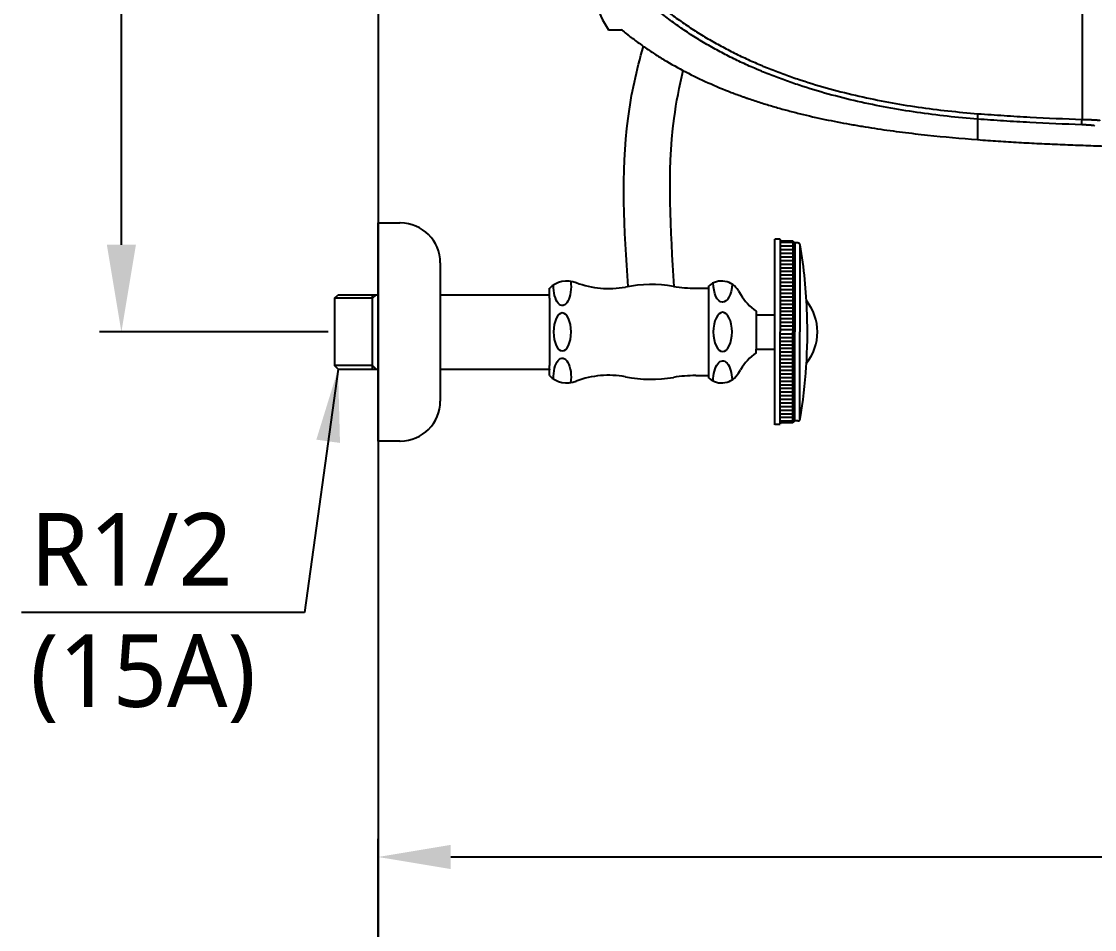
# Model space of a CAD drawing. Extents: x 8541 to 14664, y -60 to 2468.
# Drawn here: x 11930.4 to 12225.6, y 1273.1 to 1522.8 of the extents above; entities that cross this region are included whole.
import ezdxf

# ---------------------------------------------------------------- set-up
doc = ezdxf.new("R2010")
doc.units = 0
doc.header["$LTSCALE"] = 20
doc.header["$MEASUREMENT"] = 0
doc.layers.get('0').update_dxf_attribs({"linetype": 'CONTINUOUS'})
doc.layers.get('DEFPOINTS').update_dxf_attribs({"linetype": 'CONTINUOUS'})
for name, color, linetype in [('1', 7, 'CONTINUOUS'), ('2', 2, 'CONTINUOUS'), ('4', 4, 'CONTINUOUS'), ('6', 6, 'CONTINUOUS')]:
    doc.layers.add(name, color=color, linetype=linetype)
doc.styles.add('ROMANS', font='NanumGothic.ttf', dxfattribs={"height": 10.144927})
doc.styles.get("Standard").update_dxf_attribs({"font": 'NanumGothic.ttf'})
doc.dimstyles.get("Standard").update_dxf_attribs({"dimtxt": 2.7, "dimasz": 2.5, "dimexe": 1.5, "dimexo": 1.5, "dimgap": 1.5, "dimtad": 1, "dimdec": 0, "dimlfac": 10, "dimzin": 0, "dimdsep": 46, "dimtxsty": 'Standard', "dimcen": 0, "dimclrt": 2, "dimadec": 0, "dimazin": 0, "dimtfac": 1, "dimtdec": 0, "dimtmove": 0, "dimatfit": 3, "dimfxl": 0, "dimtolj": 1, "dimtzin": 0, "dimarcsym": 0})

# ---------------------------------------------------------------- blocks, each defined once
blk = doc.blocks.new('*D26')
at = {"layer": '1', "color": 3, "lineweight": -2}
for p, q in [((12028.5, 1204.2), (12028.5, 1298)), ((12748.5, 1065.55), (12748.5, 1298)), ((12048.5, 1293), (12728.5, 1293))]:
    blk.add_line(p, q, dxfattribs=at)
at = {"layer": '1', "color": 3}
for points in [[(12048.5, 1296.33), (12048.5, 1289.67), (12028.5, 1293)], [(12728.5, 1296.33), (12728.5, 1289.67), (12748.5, 1293)]]:
    blk.add_solid(points, dxfattribs=at)
at = {"layer": 'DEFPOINTS', "color": 0}
for p in [(12748.5, 1293), (12028.5, 1202.7), (12748.5, 1064.05)]:
    blk.add_point(p, dxfattribs=at)
at = {"layer": '1', "color": 2, "insert": (12388.5, 1316.56), "char_height": 25, "attachment_point": 5}
blk.add_mtext('\\A1;{\\fNanumGothic|b0|i0|c129|p50;720}', dxfattribs=at)
blk = doc.blocks.new('*D16')
at = {"color": 3, "lineweight": -2}
for p, q in [((12028.66, 1687.37), (11951.89, 1687.37)), ((11957.89, 1663.37), (11957.89, 1587.43)), ((11957.89, 1461.37), (11957.89, 1537.3)), ((12014.82, 1437.37), (11951.89, 1437.37))]:
    blk.add_line(p, q, dxfattribs=at)
at = {"color": 3}
for points in [[(11953.89, 1663.37), (11961.89, 1663.37), (11957.89, 1687.37)], [(11953.89, 1461.37), (11961.89, 1461.37), (11957.89, 1437.37)]]:
    blk.add_solid(points, dxfattribs=at)
at = {"layer": 'DEFPOINTS', "color": 0}
for p in [(12030.46, 1687.37), (11957.89, 1437.37), (12016.62, 1437.37)]:
    blk.add_point(p, dxfattribs=at)
at = {"color": 2, "insert": (11957.89, 1562.37), "char_height": 24, "attachment_point": 5}
blk.add_mtext('\\A1;{\\fNanumGothic|b0|i0|c129|p50;250}', dxfattribs=at)

msp = doc.modelspace()

# ---------------------------------------------------------------- linework, layer by layer
at = {"color": 7, "linetype": 'Continuous'}
msp.add_line((12091.93, 1520.48), (12095.43, 1520.48), dxfattribs=at)
msp.add_arc((12110.35, 1533.45), 22.53, 193.4208, 215.1631)
msp.add_ellipse((12222.16, 1495.83), major_axis=(-0.05, -1.5), ratio=0.00001, start_param=0.049886, end_param=1.570771, dxfattribs=at)
for points, knots in [([(12193.45, 1495.9), (12190.65, 1496.12), (12187.87, 1496.38), (12182.32, 1496.99), (12179.55, 1497.34), (12174.05, 1498.14), (12171.31, 1498.59), (12165.85, 1499.6), (12163.13, 1500.16), (12157.72, 1501.39), (12155.03, 1502.06), (12149.67, 1503.54), (12147.01, 1504.34), (12143.04, 1505.65), (12141.72, 1506.1), (12139.09, 1507.05), (12137.77, 1507.54), (12135.81, 1508.31), (12134.84, 1508.7), (12133.86, 1509.11), (12133.37, 1509.31), (12133.21, 1509.38), (12132.89, 1509.52), (12131.43, 1510.14), (12129.98, 1510.78), (12127.44, 1511.97), (12124.92, 1513.19), (12121.22, 1515.15), (12118.8, 1516.54), (12116.4, 1517.98), (12115.22, 1518.72), (12112.88, 1520.25), (12111.73, 1521.04), (12109.45, 1522.66), (12108.32, 1523.5), (12106.66, 1524.79), (12105.83, 1525.45), (12104.88, 1526.23), (12104.47, 1526.57), (12104.2, 1526.8), (12104.07, 1526.91), (12102.86, 1527.94), (12101.81, 1528.88), (12099.75, 1530.79), (12098.75, 1531.76), (12096.8, 1533.76), (12095.85, 1534.77), (12094, 1536.85), (12093.11, 1537.9), (12091.36, 1540.06), (12090.51, 1541.16), (12088.87, 1543.4), (12088.07, 1544.54), (12086.92, 1546.29), (12086.54, 1546.87), (12085.8, 1548.06), (12085.43, 1548.65), (12084.72, 1549.86), (12084.36, 1550.47), (12083.67, 1551.69), (12083.33, 1552.3), (12082.91, 1553.08), (12082.83, 1553.24), (12082.66, 1553.55), (12082.58, 1553.7), (12082.33, 1554.17), (12081.84, 1555.11), (12081.36, 1556.05), (12080.42, 1557.94), (12079.82, 1559.21), (12078.66, 1561.75), (12078.1, 1563.04), (12076.48, 1566.9), (12075.49, 1569.51), (12073.62, 1574.76), (12072.76, 1577.41), (12071.14, 1582.75), (12070.4, 1585.43), (12069, 1590.85), (12068.36, 1593.57), (12067.6, 1596.99), (12067.38, 1598.02), (12067.17, 1599.05), (12067.02, 1599.74), (12066.95, 1600.08), (12066.61, 1601.8), (12066.34, 1603.18), (12065.56, 1607.31), (12065.09, 1610.06), (12064.21, 1615.57), (12063.8, 1618.32), (12062.68, 1626.59), (12062.06, 1632.1), (12061.26, 1640.38), (12061.02, 1643.13), (12060.59, 1648.65), (12060.4, 1651.41), (12059.89, 1659.69), (12059.41, 1670.74), (12059.27, 1681.79), (12059.27, 1692.85), (12059.34, 1698.38), (12059.65, 1709.44), (12059.89, 1714.98), (12060.39, 1723.28), (12060.58, 1726.05), (12061.02, 1731.59), (12061.26, 1734.36), (12061.79, 1739.9), (12062.08, 1742.67), (12062.56, 1746.83), (12062.73, 1748.21), (12063.07, 1750.98), (12063.25, 1752.37), (12064.2, 1759.3), (12065.07, 1764.82), (12066.62, 1773.04), (12067.17, 1775.77), (12068.37, 1781.22), (12069.01, 1783.93), (12070.4, 1789.33), (12071.15, 1792.02), (12072.77, 1797.36), (12073.64, 1800.02), (12074.69, 1803), (12074.81, 1803.33), (12075.05, 1803.99), (12075.17, 1804.31), (12075.53, 1805.3), (12076.28, 1807.27), (12077.06, 1809.21), (12078.68, 1813.08), (12079.83, 1815.61), (12081.38, 1818.73), (12081.69, 1819.35), (12082.33, 1820.58), (12082.66, 1821.2), (12083.65, 1823.03), (12084.34, 1824.24), (12085.41, 1826.04), (12085.77, 1826.63), (12086.51, 1827.81), (12086.89, 1828.4), (12088.04, 1830.15), (12088.84, 1831.3), (12090.09, 1833), (12090.51, 1833.56), (12091.05, 1834.26), (12091.16, 1834.4), (12091.37, 1834.68), (12091.7, 1835.1), (12092.91, 1836.61), (12094.05, 1837.94), (12095.91, 1840.02), (12096.86, 1841.04), (12098.8, 1843.03), (12099.8, 1843.99), (12101.83, 1845.88), (12102.87, 1846.8), (12104.98, 1848.6), (12106.05, 1849.47), (12108.24, 1851.18), (12109.36, 1852.01), (12111.63, 1853.63), (12112.78, 1854.42), (12114.53, 1855.57), (12115.42, 1856.14), (12116.46, 1856.79), (12116.91, 1857.06), (12117.21, 1857.24), (12117.36, 1857.34), (12118.72, 1858.15), (12119.94, 1858.85), (12122.39, 1860.21), (12124.86, 1861.51), (12127.36, 1862.73), (12131.14, 1864.5), (12133.69, 1865.59), (12138.85, 1867.62), (12141.46, 1868.57), (12146.74, 1870.32), (12149.4, 1871.13), (12153.43, 1872.24), (12154.78, 1872.6), (12156.82, 1873.11), (12157.5, 1873.28), (12158.52, 1873.52), (12158.86, 1873.61), (12159.54, 1873.76), (12161.25, 1874.16), (12162.96, 1874.53), (12165.02, 1874.96), (12165.71, 1875.09), (12167.08, 1875.36), (12167.77, 1875.49), (12171.21, 1876.13), (12173.98, 1876.59), (12179.51, 1877.39), (12182.29, 1877.75), (12186.47, 1878.21), (12187.86, 1878.35), (12190.65, 1878.61), (12192.05, 1878.73), (12193.44, 1878.84)], [0, 0, 0, 0, 0.015625, 0.015625, 0.03125, 0.03125, 0.046875, 0.046875, 0.0625, 0.0625, 0.078125, 0.078125, 0.09375, 0.09375, 0.101562, 0.101562, 0.109375, 0.109375, 0.113281, 0.115234, 0.115234, 0.116211, 0.116211, 0.117187, 0.125, 0.125, 0.132812, 0.140625, 0.148437, 0.148437, 0.15625, 0.15625, 0.164062, 0.164062, 0.171875, 0.171875, 0.175781, 0.177734, 0.178711, 0.178711, 0.179687, 0.179687, 0.1875, 0.1875, 0.195312, 0.195312, 0.203125, 0.203125, 0.210937, 0.210937, 0.21875, 0.21875, 0.226562, 0.226562, 0.230469, 0.230469, 0.234375, 0.234375, 0.238281, 0.238281, 0.242187, 0.242187, 0.243164, 0.243164, 0.244141, 0.244141, 0.246094, 0.25, 0.25, 0.257812, 0.257812, 0.265625, 0.265625, 0.28125, 0.28125, 0.296875, 0.296875, 0.3125, 0.3125, 0.328125, 0.328125, 0.332031, 0.333984, 0.333984, 0.335937, 0.335937, 0.34375, 0.34375, 0.359375, 0.359375, 0.375, 0.375, 0.40625, 0.40625, 0.421875, 0.421875, 0.4375, 0.4375, 0.46875, 0.5, 0.5, 0.53125, 0.53125, 0.5625, 0.5625, 0.578125, 0.578125, 0.59375, 0.59375, 0.609375, 0.609375, 0.617187, 0.617187, 0.625, 0.625, 0.65625, 0.65625, 0.671875, 0.671875, 0.6875, 0.6875, 0.703125, 0.703125, 0.71875, 0.71875, 0.720703, 0.720703, 0.722656, 0.722656, 0.726562, 0.734375, 0.734375, 0.75, 0.75, 0.753906, 0.753906, 0.757812, 0.757812, 0.765625, 0.765625, 0.769531, 0.769531, 0.773437, 0.773437, 0.78125, 0.78125, 0.785156, 0.785156, 0.786133, 0.786133, 0.787109, 0.789062, 0.796875, 0.796875, 0.804687, 0.804687, 0.8125, 0.8125, 0.820312, 0.820312, 0.828125, 0.828125, 0.835937, 0.835937, 0.84375, 0.84375, 0.847656, 0.849609, 0.850586, 0.850586, 0.851562, 0.851562, 0.859375, 0.859375, 0.867187, 0.875, 0.875, 0.890625, 0.890625, 0.90625, 0.90625, 0.921875, 0.921875, 0.929687, 0.929687, 0.933594, 0.933594, 0.935547, 0.935547, 0.9375, 0.945312, 0.945312, 0.949219, 0.949219, 0.953125, 0.953125, 0.96875, 0.96875, 0.984375, 0.984375, 0.992187, 0.992187, 1, 1, 1, 1]), ([(12193.56, 1877.35), (12190.79, 1877.13), (12188.02, 1876.87), (12182.51, 1876.26), (12179.76, 1875.92), (12174.28, 1875.12), (12171.55, 1874.67), (12166.11, 1873.67), (12163.4, 1873.11), (12158, 1871.88), (12155.31, 1871.21), (12151.29, 1870.1), (12149.96, 1869.71), (12148.29, 1869.21), (12147.96, 1869.11), (12147.29, 1868.9), (12146.3, 1868.59), (12145.31, 1868.27), (12142.01, 1867.17), (12139.4, 1866.23), (12134.24, 1864.2), (12131.7, 1863.11), (12127.94, 1861.35), (12125.45, 1860.14), (12122.99, 1858.84), (12120.56, 1857.49), (12119.36, 1856.8), (12118.01, 1855.99), (12117.86, 1855.9), (12117.56, 1855.71), (12117.12, 1855.44), (12116.08, 1854.8), (12115.21, 1854.23), (12113.47, 1853.09), (12112.33, 1852.31), (12110.08, 1850.7), (12108.98, 1849.87), (12106.81, 1848.18), (12105.74, 1847.31), (12103.65, 1845.52), (12102.63, 1844.61), (12100.62, 1842.73), (12099.64, 1841.77), (12097.71, 1839.79), (12096.77, 1838.78), (12094.93, 1836.71), (12094.04, 1835.64), (12092.94, 1834.28), (12092.73, 1834.01), (12092.4, 1833.6), (12092.3, 1833.46), (12092.08, 1833.18), (12091.55, 1832.49), (12091.03, 1831.79), (12089.8, 1830.1), (12089.01, 1828.96), (12087.5, 1826.64), (12086.77, 1825.46), (12085.37, 1823.08), (12084.7, 1821.88), (12083.39, 1819.45), (12082.76, 1818.22), (12080.94, 1814.51), (12079.8, 1811.99), (12078.21, 1808.15), (12077.44, 1806.22), (12076.71, 1804.26), (12076.41, 1803.45), (12076.35, 1803.28), (12076.23, 1802.96), (12076.06, 1802.47), (12075.88, 1801.97), (12074.85, 1799.02), (12073.99, 1796.38), (12072.4, 1791.08), (12071.67, 1788.41), (12070.3, 1783.06), (12069.67, 1780.37), (12068.49, 1774.97), (12067.95, 1772.26), (12066.94, 1766.82), (12066.23, 1762.73), (12065.5, 1757.94), (12065.16, 1755.54), (12065.01, 1754.51), (12064.92, 1753.82), (12064.87, 1753.47), (12064.46, 1750.38), (12063.78, 1744.88), (12063.2, 1739.39), (12062.68, 1733.9), (12062.44, 1731.15), (12062.02, 1725.66), (12061.83, 1722.91), (12061.33, 1714.68), (12061.1, 1709.19), (12060.79, 1698.23), (12060.72, 1692.74), (12060.72, 1681.78), (12060.79, 1676.3), (12061.1, 1665.34), (12061.34, 1659.87), (12061.84, 1651.66), (12062.03, 1648.92), (12062.45, 1643.45), (12062.69, 1640.72), (12063.48, 1632.51), (12064.09, 1627.05), (12065.2, 1618.85), (12065.6, 1616.12), (12066.47, 1610.66), (12066.93, 1607.93), (12067.7, 1603.83), (12067.96, 1602.47), (12068.3, 1600.76), (12068.37, 1600.42), (12068.51, 1599.74), (12068.73, 1598.72), (12069.53, 1594.98), (12070.32, 1591.6), (12071.7, 1586.23), (12072.43, 1583.56), (12074.02, 1578.27), (12074.87, 1575.64), (12076.71, 1570.43), (12077.69, 1567.84), (12079.28, 1564.01), (12080.38, 1561.46), (12081.57, 1558.95), (12082.49, 1557.07), (12082.96, 1556.14), (12083.53, 1555.05), (12083.77, 1554.59), (12083.94, 1554.28), (12084.02, 1554.12), (12084.76, 1552.74), (12085.45, 1551.52), (12086.51, 1549.72), (12086.87, 1549.13), (12087.6, 1547.95), (12087.98, 1547.37), (12089.11, 1545.64), (12089.9, 1544.5), (12091.52, 1542.27), (12092.36, 1541.18), (12094.08, 1539.04), (12094.97, 1537.99), (12096.8, 1535.93), (12097.74, 1534.92), (12099.67, 1532.94), (12100.66, 1531.97), (12102.69, 1530.07), (12103.73, 1529.15), (12104.93, 1528.13), (12105.07, 1528.01), (12105.33, 1527.79), (12105.47, 1527.67), (12105.87, 1527.34), (12106.68, 1526.67), (12107.5, 1526.02), (12109.15, 1524.73), (12110.27, 1523.9), (12112.53, 1522.29), (12113.67, 1521.51), (12115.99, 1520), (12117.16, 1519.26), (12119.54, 1517.84), (12121.93, 1516.46), (12125.61, 1514.52), (12128.11, 1513.3), (12130.63, 1512.13), (12131.9, 1511.56), (12133.35, 1510.94), (12133.51, 1510.88), (12133.83, 1510.74), (12133.99, 1510.67), (12134.48, 1510.47), (12135.44, 1510.07), (12136.41, 1509.68), (12138.36, 1508.92), (12139.66, 1508.43), (12142.27, 1507.49), (12143.57, 1507.04), (12147.51, 1505.75), (12150.15, 1504.95), (12155.47, 1503.49), (12158.13, 1502.83), (12163.5, 1501.61), (12166.2, 1501.06), (12171.61, 1500.06), (12174.33, 1499.62), (12179.79, 1498.82), (12182.53, 1498.47), (12188.03, 1497.87), (12190.79, 1497.61), (12193.56, 1497.39)], [0, 0, 0, 0, 0.015625, 0.015625, 0.03125, 0.03125, 0.046875, 0.046875, 0.0625, 0.0625, 0.078125, 0.078125, 0.085938, 0.085938, 0.087891, 0.087891, 0.089844, 0.09375, 0.09375, 0.109375, 0.109375, 0.125, 0.125, 0.132812, 0.140625, 0.140625, 0.148437, 0.148437, 0.149414, 0.149414, 0.150391, 0.152344, 0.15625, 0.15625, 0.164062, 0.164062, 0.171875, 0.171875, 0.179687, 0.179687, 0.1875, 0.1875, 0.195312, 0.195312, 0.203125, 0.203125, 0.210938, 0.210938, 0.212891, 0.212891, 0.213867, 0.213867, 0.214844, 0.21875, 0.21875, 0.226563, 0.226563, 0.234375, 0.234375, 0.242188, 0.242188, 0.25, 0.25, 0.265625, 0.265625, 0.273438, 0.277344, 0.277344, 0.27832, 0.27832, 0.279297, 0.28125, 0.28125, 0.296875, 0.296875, 0.3125, 0.3125, 0.328125, 0.328125, 0.34375, 0.34375, 0.359375, 0.367188, 0.371094, 0.373047, 0.373047, 0.375, 0.375, 0.390625, 0.40625, 0.40625, 0.421875, 0.421875, 0.4375, 0.4375, 0.46875, 0.46875, 0.5, 0.5, 0.53125, 0.53125, 0.5625, 0.5625, 0.578125, 0.578125, 0.59375, 0.59375, 0.625, 0.625, 0.640625, 0.640625, 0.65625, 0.65625, 0.664063, 0.664063, 0.666016, 0.666016, 0.667969, 0.671875, 0.6875, 0.6875, 0.703125, 0.703125, 0.71875, 0.71875, 0.734375, 0.734375, 0.742188, 0.75, 0.75, 0.753906, 0.755859, 0.756836, 0.756836, 0.757813, 0.757813, 0.765625, 0.765625, 0.769531, 0.769531, 0.773438, 0.773438, 0.78125, 0.78125, 0.789063, 0.789063, 0.796875, 0.796875, 0.804688, 0.804688, 0.8125, 0.8125, 0.820313, 0.820313, 0.821289, 0.821289, 0.822266, 0.822266, 0.824219, 0.828125, 0.828125, 0.835938, 0.835938, 0.84375, 0.84375, 0.851563, 0.851563, 0.859375, 0.867188, 0.875, 0.875, 0.882813, 0.882813, 0.883789, 0.883789, 0.884766, 0.884766, 0.886719, 0.890625, 0.890625, 0.898438, 0.898438, 0.90625, 0.90625, 0.921875, 0.921875, 0.9375, 0.9375, 0.953125, 0.953125, 0.96875, 0.96875, 0.984375, 0.984375, 1, 1, 1, 1]), ([(12095.41, 1520.55), (12095.55, 1520.43), (12095.7, 1520.31), (12096.29, 1519.82), (12096.74, 1519.46), (12097.43, 1518.92), (12097.66, 1518.74), (12098.11, 1518.39), (12099.26, 1517.51), (12100.43, 1516.65), (12102.32, 1515.33), (12103.27, 1514.69), (12105.19, 1513.44), (12106.16, 1512.83), (12109.1, 1511.05), (12111.1, 1509.94), (12115.16, 1507.83), (12117.22, 1506.84), (12121.41, 1504.97), (12123.53, 1504.09), (12126.76, 1502.85), (12127.84, 1502.45), (12129.2, 1501.97), (12129.47, 1501.87), (12130.02, 1501.68), (12130.84, 1501.4), (12132.75, 1500.75), (12134.4, 1500.23), (12136.06, 1499.72), (12136.62, 1499.56), (12137.72, 1499.23), (12138.28, 1499.07), (12139.95, 1498.6), (12141.06, 1498.3), (12143.29, 1497.72), (12144.41, 1497.43), (12147.77, 1496.62), (12150.02, 1496.12), (12154.54, 1495.19), (12156.81, 1494.76), (12159.65, 1494.26), (12160.22, 1494.16), (12161.36, 1493.97), (12161.93, 1493.87), (12163.64, 1493.6), (12164.78, 1493.42), (12168.2, 1492.91), (12170.49, 1492.59), (12175.07, 1492.02), (12177.36, 1491.75), (12184.24, 1491.02), (12188.84, 1490.61), (12193.45, 1490.26)], [0, 0, 0, 0, 0.005355, 0.005355, 0.021932, 0.021932, 0.030221, 0.030221, 0.038509, 0.071664, 0.071664, 0.104819, 0.104819, 0.137974, 0.137974, 0.204284, 0.204284, 0.270593, 0.270593, 0.336903, 0.336903, 0.370058, 0.370058, 0.378347, 0.378347, 0.386635, 0.403213, 0.436368, 0.436368, 0.452945, 0.452945, 0.469522, 0.469522, 0.502677, 0.502677, 0.535832, 0.535832, 0.602142, 0.602142, 0.668452, 0.668452, 0.685029, 0.685029, 0.701606, 0.701606, 0.734761, 0.734761, 0.801071, 0.801071, 0.867381, 0.867381, 1, 1, 1, 1]), ([(12193.44, 1495.9), (12193.45, 1495.9), (12193.45, 1495.92), (12193.45, 1495.96), (12193.45, 1495.99), (12193.46, 1496.07), (12193.46, 1496.12), (12193.47, 1496.23), (12193.48, 1496.29), (12193.49, 1496.43), (12193.49, 1496.51), (12193.5, 1496.67), (12193.51, 1496.75), (12193.52, 1496.93), (12193.53, 1497.02), (12193.55, 1497.2), (12193.55, 1497.3), (12193.56, 1497.39)], [0, 0, 0, 0, 0.125, 0.125, 0.25, 0.25, 0.375, 0.375, 0.5, 0.5, 0.625, 0.625, 0.75, 0.75, 0.875, 0.875, 1, 1, 1, 1]), ([(12193.56, 1497.39), (12195.94, 1497.21), (12198.32, 1497.04), (12203.08, 1496.73), (12205.47, 1496.59), (12212.62, 1496.21), (12217.39, 1496), (12222.16, 1495.83)], [0, 0, 0, 0, 0.25, 0.25, 0.5, 0.5, 1, 1, 1, 1]), ([(12193.44, 1495.9), (12193.44, 1495.89), (12193.45, 1495.88), (12193.45, 1495.86), (12193.45, 1495.82), (12193.45, 1495.77), (12193.45, 1495.71), (12193.45, 1495.64), (12193.45, 1495.58), (12193.44, 1495.52), (12193.44, 1495.47), (12193.44, 1495.42), (12193.44, 1495.36), (12193.44, 1495.29), (12193.44, 1495.22), (12193.44, 1495.15), (12193.44, 1495.08), (12193.44, 1494.99), (12193.44, 1494.87), (12193.44, 1494.72), (12193.44, 1494.53), (12193.44, 1494.27), (12193.44, 1493.93), (12193.44, 1493.52), (12193.44, 1493.1), (12193.44, 1492.68), (12193.44, 1492.26), (12193.44, 1491.85), (12193.44, 1491.53), (12193.44, 1491.27), (12193.44, 1491.07), (12193.44, 1490.87), (12193.44, 1490.72), (12193.44, 1490.61), (12193.44, 1490.5), (12193.45, 1490.38), (12193.45, 1490.29), (12193.45, 1490.26)], [0, 0, 0, 0, 0.00287, 0.005585, 0.014371, 0.023835, 0.032379, 0.044545, 0.060335, 0.067657, 0.076014, 0.085407, 0.095836, 0.1073, 0.119799, 0.133334, 0.143161, 0.15879, 0.180222, 0.207456, 0.240494, 0.279334, 0.34877, 0.420582, 0.49477, 0.571333, 0.645498, 0.718498, 0.790332, 0.816636, 0.853136, 0.899831, 0.918747, 0.936997, 0.954581, 0.98085, 1, 1, 1, 1]), ([(12222.1, 1494.34), (12217.32, 1494.51), (12212.54, 1494.71), (12205.38, 1495.1), (12202.99, 1495.24), (12198.22, 1495.55), (12195.83, 1495.71), (12193.44, 1495.9)], [0, 0, 0, 0, 0.5, 0.5, 0.75, 0.75, 1, 1, 1, 1]), ([(12225.6, 1494.05), (12225.6, 1494.06), (12225.59, 1494.07), (12225.55, 1494.08), (12225.51, 1494.09), (12225.45, 1494.1), (12225.39, 1494.11), (12225.37, 1494.11), (12225.34, 1494.12), (12225.33, 1494.12), (12225.31, 1494.12), (12225.25, 1494.13), (12225.14, 1494.15), (12224.96, 1494.17), (12224.82, 1494.18), (12224.73, 1494.19), (12224.71, 1494.19), (12224.67, 1494.19), (12224.62, 1494.2), (12224.56, 1494.2), (12224.44, 1494.21), (12224.27, 1494.23), (12224.09, 1494.24), (12223.95, 1494.25), (12223.9, 1494.25), (12223.83, 1494.25), (12223.81, 1494.26), (12223.76, 1494.26), (12223.63, 1494.27), (12223.41, 1494.28), (12223.09, 1494.3), (12222.88, 1494.31), (12222.71, 1494.31), (12222.66, 1494.32), (12222.55, 1494.32), (12222.49, 1494.32), (12222.33, 1494.33), (12222.22, 1494.33), (12222.1, 1494.34)], [0, 0, 0, 0, 0.0625, 0.0625, 0.125, 0.1875, 0.1875, 0.21875, 0.21875, 0.234375, 0.234375, 0.25, 0.3125, 0.375, 0.4375, 0.4375, 0.453125, 0.453125, 0.46875, 0.5, 0.5, 0.5625, 0.625, 0.625, 0.65625, 0.65625, 0.671875, 0.671875, 0.6875, 0.75, 0.8125, 0.875, 0.875, 0.90625, 0.90625, 0.9375, 0.9375, 1, 1, 1, 1]), ([(12222.16, 1495.83), (12222.32, 1495.83), (12222.47, 1495.83), (12222.79, 1495.82), (12223.1, 1495.81), (12223.41, 1495.8), (12223.63, 1495.79), (12223.71, 1495.79), (12223.82, 1495.78), (12223.86, 1495.78), (12223.94, 1495.78), (12223.97, 1495.78), (12224.16, 1495.77), (12224.44, 1495.76), (12224.72, 1495.75), (12224.98, 1495.74), (12225.11, 1495.73), (12225.27, 1495.72), (12225.3, 1495.72), (12225.36, 1495.72), (12225.45, 1495.71), (12225.54, 1495.71), (12225.71, 1495.7), (12225.93, 1495.68), (12226.13, 1495.67), (12226.26, 1495.66), (12226.31, 1495.66), (12226.37, 1495.65), (12226.39, 1495.65), (12226.44, 1495.65), (12226.46, 1495.65), (12226.56, 1495.64), (12226.7, 1495.63), (12226.82, 1495.61), (12226.93, 1495.6), (12226.97, 1495.59), (12227.03, 1495.58), (12227.05, 1495.58), (12227.08, 1495.57), (12227.09, 1495.57), (12227.13, 1495.56), (12227.14, 1495.56), (12227.15, 1495.55)], [0, 0, 0, 0, 0.0625, 0.0625, 0.125, 0.1875, 0.1875, 0.21875, 0.21875, 0.234375, 0.234375, 0.25, 0.25, 0.3125, 0.375, 0.375, 0.4375, 0.4375, 0.453125, 0.453125, 0.46875, 0.5, 0.5, 0.5625, 0.625, 0.625, 0.65625, 0.65625, 0.671875, 0.671875, 0.6875, 0.6875, 0.75, 0.8125, 0.8125, 0.875, 0.875, 0.90625, 0.90625, 0.9375, 0.9375, 1, 1, 1, 1]), ([(12193.45, 1490.26), (12195.33, 1490.11), (12197.22, 1489.98), (12200.99, 1489.72), (12204.77, 1489.49), (12208.55, 1489.29), (12212.33, 1489.1), (12214.22, 1489.02), (12218, 1488.86), (12219.89, 1488.79), (12223.67, 1488.65), (12225.56, 1488.59), (12231.23, 1488.42), (12235.01, 1488.33), (12238.8, 1488.25)], [0, 0, 0, 0, 0.125, 0.125, 0.25, 0.375, 0.375, 0.5, 0.5, 0.625, 0.625, 0.75, 0.75, 1, 1, 1, 1])]:
    msp.add_open_spline(points, degree=3, knots=knots, dxfattribs=at)
msp.add_open_spline([(12222.16, 1530.61), (12222.16, 1519.02), (12222.16, 1507.42), (12222.16, 1495.83)], degree=3, dxfattribs=at)
at = {"layer": '4'}
for p, q in [((12028.5, 1467.37), (12034.5, 1467.37)), ((12028.5, 1407.37), (12028.5, 1467.37)), ((12139.12, 1462.87), (12137.62, 1462.87)), ((12137.62, 1461.87), (12137.62, 1462.87)), ((12137.62, 1437.37), (12137.62, 1461.87)), ((12139.12, 1462.67), (12139.12, 1462.87)), ((12139.12, 1462.67), (12139.12, 1437.37)), ((12142.62, 1461.96), (12139.12, 1461.96)), ((12142.62, 1462.37), (12139.42, 1462.37)), ((12143.12, 1461.87), (12142.62, 1462.37)), ((12142.62, 1462.37), (12142.62, 1437.37)), ((12143.95, 1461.87), (12143.12, 1461.87)), ((12143.12, 1461.87), (12143.12, 1437.37)), ((12144.54, 1461.37), (12144.54, 1437.37)), ((12142.62, 1460.96), (12139.12, 1460.96)), ((12142.62, 1459.96), (12139.12, 1459.96)), ((12142.62, 1458.96), (12139.12, 1458.96)), ((12045.62, 1456.37), (12045.62, 1418.37)), ((12142.62, 1457.96), (12139.12, 1457.96)), ((12142.62, 1456.96), (12139.12, 1456.96)), ((12142.62, 1455.96), (12139.12, 1455.96)), ((12142.62, 1454.96), (12139.12, 1454.96)), ((12142.62, 1453.96), (12139.12, 1453.96)), ((12142.62, 1452.96), (12139.12, 1452.96)), ((12119.54, 1449.37), (12119.54, 1450.09)), ((12142.62, 1451.96), (12139.12, 1451.96)), ((12142.62, 1450.96), (12139.12, 1450.96)), ((12142.62, 1449.96), (12139.12, 1449.96)), ((12016.5, 1446.62), (12017.5, 1447.62)), ((12027, 1446.62), (12016.5, 1446.62)), ((12016.62, 1428.12), (12016.62, 1446.62)), ((12017.5, 1447.62), (12028.5, 1447.62)), ((12027, 1427.12), (12027, 1447.62)), ((12027, 1446.62), (12028, 1447.62)), ((12028.5, 1447), (12028.5, 1427.74)), ((12045.62, 1447.62), (12075.62, 1447.62)), ((12075.62, 1446.62), (12075.62, 1449.37)), ((12075.62, 1446.62), (12075.62, 1428.12)), ((12115.91, 1449.4), (12119.54, 1449.4)), ((12118.62, 1449.37), (12119.54, 1449.37)), ((12119.54, 1425.37), (12119.54, 1449.37)), ((12127.65, 1448.69), (12128.2, 1447.73)), ((12142.62, 1448.96), (12139.12, 1448.96)), ((12142.62, 1447.96), (12139.12, 1447.96)), ((12142.62, 1446.96), (12139.12, 1446.96)), ((12142.62, 1445.96), (12139.12, 1445.96)), ((12142.62, 1444.96), (12139.12, 1444.96)), ((12142.62, 1443.96), (12139.12, 1443.96)), ((12132.54, 1443.1), (12132.54, 1442.12)), ((12132.54, 1442.12), (12132.54, 1432.62)), ((12132.54, 1442.12), (12137.62, 1442.12)), ((12142.62, 1442.96), (12139.12, 1442.96)), ((12142.62, 1441.96), (12139.12, 1441.96)), ((12142.62, 1440.96), (12139.12, 1440.96)), ((12142.62, 1439.96), (12139.12, 1439.96)), ((12142.62, 1438.96), (12139.12, 1438.96)), ((12142.62, 1437.96), (12139.12, 1437.96)), ((12137.62, 1411.87), (12137.62, 1437.37)), ((12139.12, 1412.07), (12139.12, 1437.37)), ((12142.62, 1436.78), (12139.12, 1436.78)), ((12142.62, 1435.78), (12139.12, 1435.78)), ((12142.62, 1434.78), (12139.12, 1434.78)), ((12142.62, 1412.37), (12142.62, 1437.37)), ((12143.12, 1412.87), (12143.12, 1437.37)), ((12144.54, 1413.37), (12144.54, 1437.37)), ((12132.54, 1432.62), (12137.62, 1432.62)), ((12132.54, 1431.64), (12132.54, 1432.62)), ((12142.62, 1433.78), (12139.12, 1433.78)), ((12142.62, 1432.78), (12139.12, 1432.78)), ((12142.62, 1431.78), (12139.12, 1431.78)), ((12142.62, 1430.78), (12139.12, 1430.78)), ((12142.62, 1429.78), (12139.12, 1429.78)), ((12142.62, 1428.78), (12139.12, 1428.78)), ((12017.5, 1427.12), (12016.5, 1428.12)), ((12027, 1428.12), (12016.5, 1428.12)), ((12017.5, 1427.12), (12028.5, 1427.12)), ((12028, 1427.12), (12027, 1428.12)), ((12045.62, 1427.12), (12075.62, 1427.12)), ((12075.62, 1425.37), (12075.62, 1428.12)), ((12075.62, 1427.12), (12075.62, 1426.94)), ((12075.62, 1425.37), (12075.62, 1426.94)), ((12127.65, 1426.05), (12128.2, 1427)), ((12142.62, 1427.78), (12139.12, 1427.78)), ((12142.62, 1426.78), (12139.12, 1426.78)), ((12115.91, 1425.37), (12119.54, 1425.37)), ((12119.54, 1424.65), (12119.54, 1425.37)), ((12142.62, 1425.78), (12139.12, 1425.78)), ((12142.62, 1424.78), (12139.12, 1424.78)), ((12142.62, 1423.78), (12139.12, 1423.78)), ((12142.62, 1422.78), (12139.12, 1422.78)), ((12142.62, 1421.78), (12139.12, 1421.78)), ((12142.62, 1420.78), (12139.12, 1420.78)), ((12142.62, 1419.81), (12139.12, 1419.81)), ((12142.62, 1418.81), (12139.12, 1418.81)), ((12142.62, 1417.81), (12139.12, 1417.81)), ((12142.62, 1416.81), (12139.12, 1416.81)), ((12142.62, 1415.81), (12139.12, 1415.81)), ((12142.62, 1414.81), (12139.12, 1414.81)), ((12139.12, 1411.9), (12137.62, 1411.9)), ((12142.62, 1413.81), (12139.12, 1413.81)), ((12142.62, 1412.81), (12139.12, 1412.81)), ((12142.62, 1412.4), (12139.42, 1412.4)), ((12143.12, 1412.9), (12142.62, 1412.4)), ((12143.95, 1412.9), (12143.12, 1412.9)), ((12034.5, 1407.37), (12028.5, 1407.37))]:
    msp.add_line(p, q, dxfattribs=at)
for centre, radius, start, end in [((12034.5, 1456.37), 11, 89.3526, 90), ((12034.62, 1456.37), 11, 0, 90), ((12139.42, 1462.67), 0.3, 180, 270), ((12143.95, 1461.17), 0.7, 9.4934, 90), ((12001.62, 1437.37), 145, 1.9431, 9.4934), ((12080.53, 1444.37), 7, 69.0339, 134.5129), ((12091.92, 1474.13), 24.83, 249.0339, 280.7373), ((12103.62, 1412.4), 38, 80.6952, 100.7373), ((12115.91, 1487.4), 38, 260.6952, 270), ((12123.01, 1446.01), 5.36, 30, 130.4306), ((12140.33, 1454.73), 14, 210, 236.1902), ((12135.37, 1437.32), 14, 0.2473, 38.2141), ((12001.62, 1437.37), 145, 350.5066, 1.9431), ((12135.37, 1437.44), 14, 321.7859, 359.7527), ((12140.33, 1420), 14, 123.8098, 150), ((12123.01, 1428.72), 5.36, 229.5694, 330), ((12080.53, 1430.36), 7, 225.5, 290.9661), ((12091.92, 1400.64), 24.83, 79.2627, 110.9661), ((12103.62, 1462.37), 38, 259.2627, 279.3048), ((12115.91, 1387.37), 38, 90, 99.3048), ((12034.62, 1418.37), 11, 270, 0), ((12139.42, 1412.1), 0.3, 90, 180), ((12143.95, 1413.6), 0.7, 270, 350.5066), ((12034.5, 1418.37), 11, 270, 270.6474)]:
    msp.add_arc(centre, radius, start, end, dxfattribs=at)
at = {"layer": '4', "extrusion": (0, 0, -1)}
for centre, major_axis, ratio, start_param, end_param in [((12079.19, 1449.87), (0, -5.22), 0.46009, 4.433611, 7.934688), ((12123.3, 1450.96), (0, -5.4), 0.478204, 4.79078, 7.834251), ((12079.19, 1424.95), (0, -5.22), 0.46009, 1.472186, 5.009627), ((12123.3, 1424.05), (0, -5.4), 0.478204, 1.540108, 4.68362)]:
    msp.add_ellipse(centre, major_axis=major_axis, ratio=ratio, start_param=start_param, end_param=end_param, dxfattribs=at)
for centre, major_axis, ratio in [((12079.19, 1437.37), (0, -5.22), 0.46009), ((12123.3, 1437.37), (0, -5.4), 0.478204)]:
    msp.add_ellipse(centre, major_axis=major_axis, ratio=ratio, dxfattribs=at)
at = {"layer": '4'}
for points, knots in [([(12097.27, 1449.86), (12096.28, 1465.44), (12094.85, 1487.91), (12099.62, 1509.39), (12101.48, 1515.92)], [0, 0, 0, 0, 46.247919, 66.725305, 66.725305, 66.725305, 66.725305]), ([(12109.97, 1449.86), (12108.98, 1465.44), (12107.7, 1485.57), (12111.39, 1504.91), (12112.43, 1509.25)], [0, 0, 0, 0, 46.247919, 59.779544, 59.779544, 59.779544, 59.779544])]:
    msp.add_open_spline(points, degree=3, knots=knots, dxfattribs=at)
at = {"layer": '6', "color": 6}
msp.add_lwpolyline([(13266, 2212.4), (12028.5, 2212.4), (12028.5, 287.37), (13956, 287.37), (13956, 1287.37)], dxfattribs=at)

# ---------------------------------------------------------------- texts
at = {"layer": '2', "insert": (11932.82, 1358.72), "char_height": 20, "attachment_point": 4, "style": 'ROMANS'}
msp.add_mtext('R1/2\\P(15A)', dxfattribs=at)

# ---------------------------------------------------------------- dimensions: what is measured, and where the dimension line sits
dim = msp.add_linear_dim(base=(11957.89, 1437.37), p1=(12030.46, 1687.37), p2=(12016.62, 1437.37), angle=90, text='{\\fNanumGothic|b0|i0|c129|p50;<>}', dimstyle='Standard', override={"dimscale": 1.2, "dimtxt": 20, "dimasz": 20, "dimexe": 5, "dimgap": 10, "dimtih": 1, "dimtoh": 1, "dimlfac": 1, "dimzin": 12, "dimclrd": 3, "dimclre": 3, "dimazin": 2, "dimarcsym": 1})
dim.commit()
dim.dimension.update_dxf_attribs({"geometry": '*D16', "text_midpoint": (11957.89, 1562.37)})
at = {"layer": '1'}
dim = msp.add_linear_dim(base=(12748.5, 1293), p1=(12028.5, 1202.7), p2=(12748.5, 1064.05), text='{\\fNanumGothic|b0|i0|c129|p50;<>}', dimstyle='Standard', override={"dimtxt": 25, "dimasz": 20, "dimexe": 5, "dimgap": 10, "dimlfac": 1, "dimclrd": 3, "dimclre": 3}, dxfattribs=at)
dim.commit()
dim.dimension.update_dxf_attribs({"geometry": '*D26', "text_midpoint": (12388.5, 1293), "dimtype": 160})

# ---------------------------------------------------------------- leaders
msp.add_leader([(12017.5, 1427.12), (12008.3, 1360.25), (11930.4, 1360.25)], dimstyle='Standard', override={"dimtxt": 20, "dimasz": 20, "dimexe": 5, "dimgap": 10, "dimtad": 0, "dimlfac": 1, "dimzin": 12, "dimclrd": 3, "dimclre": 3, "dimazin": 2, "dimarcsym": 1})

doc.saveas('drawing.dxf')
